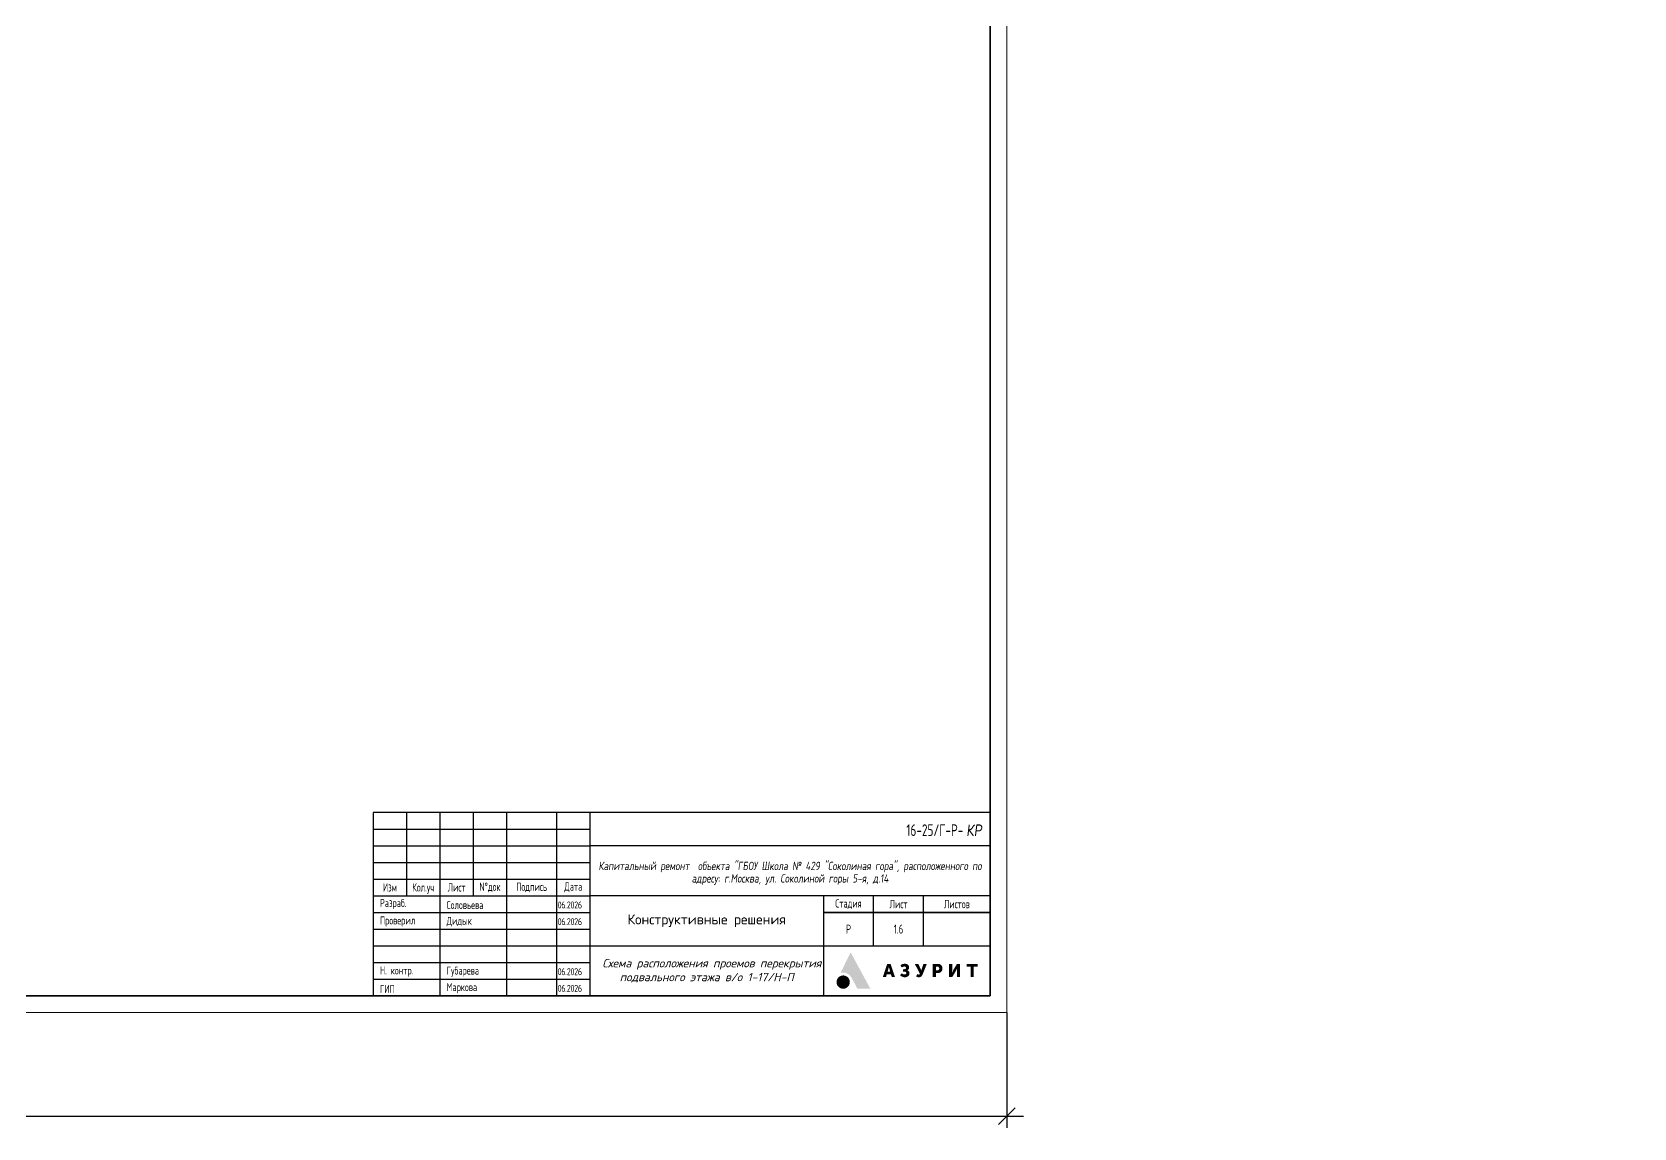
# Model space of a CAD drawing. Header units: millimetres. Extents: x 0 to 8967983, y -224399 to 13801.
# Drawn here: x 92090 to 140125, y -224399 to -191542 of the extents above; entities that cross this region are included whole.
import ezdxf
from ezdxf.enums import TextEntityAlignment as Align

# ---------------------------------------------------------------- set-up
doc = ezdxf.new("R2010")
doc.units = ezdxf.units.MM
doc.header["$LTSCALE"] = 10
doc.layers.add('013', color=7, linetype='Continuous', lineweight=13)
doc.layers.add('_TEXT', color=7, linetype='Continuous', lineweight=30)
doc.layers.add('_STAMP', color=7, linetype='Continuous')
doc.layers.get('0').off()
doc.layers.get('0').freeze()
doc.styles.add('10', font='isocpeui.ttf', dxfattribs={"height": 25})
doc.styles.add('GOST', font='isocpeur.TTF')
doc.styles.add('ISOCPEUR', font='isocpeur.TTF', dxfattribs={"width": 0.7})
doc.styles.add('БДА100', font='romand.shx', dxfattribs={"width": 0.7})
doc.dimstyles.new('БДА1', dxfattribs={"dimtxt": 2, "dimasz": 1, "dimexe": 0.7, "dimexo": 0, "dimgap": 0.8, "dimtad": 1, "dimdec": 0, "dimrnd": 1, "dimzin": 0, "dimdsep": 46, "dimtxsty": 'БДА100', "dimblk": 'OBLIQUE', "dimcen": 2, "dimdle": 1, "dimadec": 0, "dimazin": 0, "dimtfac": 1, "dimtdec": 0, "dimtmove": 1, "dimatfit": 3, "dimldrblk": 'NONE', "dimfxl": 0.7, "dimtolj": 1, "dimtzin": 0, "dimlwd": -1, "dimlwe": -1, "dimarcsym": 0})

# ---------------------------------------------------------------- blocks, each defined once
blk = doc.blocks.new('_Oblique')
at = {"color": 0, "linetype": 'ByBlock', "lineweight": -2}
blk.add_line((-0.5, -0.5), (0.5, 0.5), dxfattribs=at)
blk = doc.blocks.new('*D537')
at = {"layer": 'Defpoints', "color": 0, "transparency": 16777216}
for p, q in [((0, 0), (0, -34.62)), ((841, 0), (841, -34.62)), ((-5, -31.12), (846, -31.12))]:
    blk.add_line(p, q, dxfattribs=at)
for p in [(0, 0), (841, 0), (841, -31.12)]:
    blk.add_point(p, dxfattribs=at)
at = {"layer": 'Defpoints', "color": 0, "transparency": 16777216, "xscale": 5, "yscale": 5, "zscale": 5, "rotation": 180}
blk.add_blockref('_Oblique', (0, -31.12), dxfattribs=at)
at = {"layer": 'Defpoints', "color": 0, "transparency": 16777216, "xscale": 5, "yscale": 5, "zscale": 5}
blk.add_blockref('_Oblique', (841, -31.12), dxfattribs=at)
at = {"layer": 'Defpoints', "color": 0, "lineweight": 0, "transparency": 16777216, "insert": (105, -22.12), "char_height": 10, "attachment_point": 5, "style": 'БДА100'}
blk.add_mtext('\\A1;841', dxfattribs=at)
blk = doc.blocks.new('_None')
blk = doc.blocks.new('Логотип Азурит')
at = {"layer": '_STAMP', "linetype": 'Continuous', "true_color": 0x2a3756}
h = blk.add_hatch(color=159, dxfattribs=at)
h.dxf.hatch_style = 1
h.paths.add_polyline_path([(-39.4, 8.5), (-40.02, 9.65), (-40.61, 10.74), (-41.14, 11.7), (-41.62, 12.59), (-41.79, 12.89), (-41.86, 13.01), (-41.91, 12.94), (-41.99, 12.78), (-42.39, 11.96), (-42.77, 11.18), (-43.09, 10.5), (-43.47, 9.72), (-44.18, 8.26), (-44.5, 7.6), (-44.73, 7.14), (-44.85, 6.9), (-44.7, 6.93), (-44.51, 6.95), (-44.27, 6.97), (-44.09, 6.97), (-43.91, 6.96), (-43.74, 6.94), (-43.56, 6.91), (-43.39, 6.87), (-43.22, 6.81), (-43.05, 6.75), (-42.89, 6.68), (-42.73, 6.59), (-42.58, 6.5), (-42.43, 6.4), (-42.29, 6.29), (-42.15, 6.17), (-42.03, 6.04), (-41.91, 5.91), (-41.79, 5.77), (-41.72, 5.65), (-41.63, 5.5), (-41.3, 4.9), (-41.02, 4.39), (-40.57, 3.56), (-40.05, 2.59), (-39.78, 2.11), (-37.86, 2.11), (-36.5, 2.11), (-35.94, 2.12), (-36.48, 3.13), (-36.82, 3.75), (-37.16, 4.37), (-37.67, 5.33), (-38.2, 6.3), (-38.54, 6.93), (-38.87, 7.53)])
at = {"layer": '_STAMP', "linetype": 'Continuous', "true_color": 0x1447b7}
h = blk.add_hatch(color=162, dxfattribs=at)
h.dxf.hatch_style = 1
h.paths.add_polyline_path([(-42.09, 4.22), (-42.11, 4.4), (-42.15, 4.58), (-42.2, 4.76), (-42.27, 4.93), (-42.35, 5.1), (-42.45, 5.26), (-42.57, 5.41), (-42.7, 5.55), (-42.8, 5.64), (-42.91, 5.72), (-43.14, 5.86), (-43.38, 5.97), (-43.63, 6.05), (-43.89, 6.09), (-44.15, 6.1), (-44.42, 6.07), (-44.55, 6.04), (-44.68, 6.01), (-44.87, 5.94), (-45.05, 5.85), (-45.22, 5.74), (-45.37, 5.62), (-45.51, 5.49), (-45.63, 5.35), (-45.75, 5.19), (-45.84, 5.03), (-45.92, 4.85), (-45.98, 4.67), (-46.03, 4.49), (-46.06, 4.29), (-46.07, 4.1), (-46.05, 3.9), (-46.02, 3.7), (-45.97, 3.51), (-45.92, 3.37), (-45.87, 3.24), (-45.8, 3.11), (-45.72, 2.99), (-45.64, 2.88), (-45.54, 2.77), (-45.44, 2.67), (-45.33, 2.57), (-45.22, 2.49), (-45.1, 2.41), (-44.98, 2.34), (-44.85, 2.28), (-44.72, 2.22), (-44.58, 2.18), (-44.44, 2.15), (-44.3, 2.13), (-44.05, 2.12), (-43.8, 2.14), (-43.57, 2.19), (-43.34, 2.26), (-43.12, 2.37), (-42.92, 2.5), (-42.73, 2.65), (-42.56, 2.83), (-42.44, 2.99), (-42.34, 3.15), (-42.26, 3.32), (-42.19, 3.49), (-42.14, 3.67), (-42.11, 3.85), (-42.09, 4.03)])
at = {"layer": '_STAMP', "linetype": 'Continuous', "true_color": 0x2a3756}
h = blk.add_hatch(color=159, dxfattribs=at)
h.dxf.hatch_style = 1
h.paths.add_polyline_path([(-29.3, 7.88), (-29.63, 8.84), (-29.86, 9.53), (-30.37, 9.54), (-30.87, 9.54), (-30.93, 9.38), (-31.26, 8.4), (-31.64, 7.27), (-31.97, 6.31), (-32.19, 5.64), (-32.05, 5.63), (-31.71, 5.62), (-31.23, 5.62), (-31.11, 6.03), (-30.99, 6.44), (-30.37, 6.44), (-29.75, 6.44), (-29.63, 6.03), (-29.52, 5.62), (-29.03, 5.62), (-28.54, 5.62), (-28.6, 5.8), (-28.93, 6.79)])
h.paths.add_polyline_path([(-30.77, 7.21), (-30.74, 7.31), (-30.56, 7.93), (-30.43, 8.43), (-30.39, 8.59), (-30.37, 8.65), (-30.35, 8.64), (-30.31, 8.45), (-30.22, 8.08), (-30.11, 7.66), (-30.01, 7.33), (-29.97, 7.21), (-30.37, 7.21)], flags=16)
h = blk.add_hatch(color=159, dxfattribs=at)
h.dxf.hatch_style = 1
h.paths.add_polyline_path([(-24.39, 7.35), (-24.47, 7.43), (-24.56, 7.5), (-24.66, 7.56), (-24.81, 7.65), (-24.74, 7.69), (-24.65, 7.75), (-24.55, 7.86), (-24.45, 7.97), (-24.38, 8.09), (-24.35, 8.18), (-24.32, 8.25), (-24.31, 8.34), (-24.3, 8.45), (-24.3, 8.65), (-24.31, 8.73), (-24.34, 8.82), (-24.41, 8.99), (-24.51, 9.14), (-24.63, 9.28), (-24.78, 9.39), (-24.95, 9.48), (-25.13, 9.55), (-25.34, 9.59), (-25.56, 9.6), (-25.74, 9.6), (-25.91, 9.58), (-26.08, 9.55), (-26.23, 9.51), (-26.39, 9.46), (-26.53, 9.39), (-26.67, 9.32), (-26.8, 9.23), (-26.9, 9.15), (-26.81, 8.98), (-26.64, 8.66), (-26.54, 8.5), (-26.51, 8.5), (-26.46, 8.54), (-26.35, 8.61), (-26.21, 8.67), (-26.07, 8.73), (-25.93, 8.77), (-25.82, 8.79), (-25.72, 8.79), (-25.62, 8.79), (-25.53, 8.76), (-25.46, 8.73), (-25.39, 8.68), (-25.34, 8.62), (-25.3, 8.55), (-25.26, 8.45), (-25.26, 8.36), (-25.27, 8.27), (-25.32, 8.18), (-25.36, 8.13), (-25.39, 8.08), (-25.44, 8.05), (-25.49, 8.02), (-25.63, 7.99), (-25.84, 7.98), (-26.1, 7.97), (-26.1, 7.6), (-26.1, 7.24), (-25.78, 7.23), (-25.54, 7.21), (-25.45, 7.2), (-25.38, 7.18), (-25.33, 7.15), (-25.28, 7.12), (-25.25, 7.08), (-25.21, 7.02), (-25.19, 6.96), (-25.17, 6.9), (-25.17, 6.76), (-25.18, 6.7), (-25.2, 6.64), (-25.23, 6.58), (-25.26, 6.53), (-25.31, 6.49), (-25.37, 6.45), (-25.44, 6.43), (-25.52, 6.41), (-25.69, 6.39), (-25.78, 6.39), (-25.87, 6.41), (-26, 6.45), (-26.16, 6.51), (-26.3, 6.6), (-26.43, 6.69), (-26.53, 6.76), (-26.77, 6.45), (-26.93, 6.26), (-26.97, 6.2), (-26.98, 6.15), (-26.97, 6.11), (-26.94, 6.07), (-26.82, 5.97), (-26.62, 5.84), (-26.41, 5.73), (-26.19, 5.65), (-25.97, 5.59), (-25.78, 5.57), (-25.53, 5.57), (-25.3, 5.58), (-25.12, 5.61), (-24.99, 5.65), (-24.87, 5.71), (-24.75, 5.78), (-24.64, 5.85), (-24.54, 5.94), (-24.45, 6.03), (-24.37, 6.13), (-24.31, 6.23), (-24.25, 6.37), (-24.21, 6.51), (-24.2, 6.66), (-24.2, 6.82), (-24.21, 6.94), (-24.24, 7.06), (-24.28, 7.16), (-24.33, 7.26)])
h = blk.add_hatch(color=159, dxfattribs=at)
h.dxf.hatch_style = 1
h.paths.add_polyline_path([(-19.61, 8.04), (-19.36, 8.68), (-19.14, 9.22), (-19.03, 9.53), (-19.17, 9.54), (-19.52, 9.54), (-20.02, 9.54), (-20.05, 9.44), (-20.31, 8.65), (-20.59, 7.81), (-20.63, 7.68), (-20.66, 7.62), (-20.67, 7.61), (-20.7, 7.67), (-20.82, 7.97), (-21.01, 8.4), (-21.34, 9.1), (-21.54, 9.54), (-22.06, 9.54), (-22.58, 9.54), (-22.4, 9.17), (-21.88, 8.17), (-21.32, 7.06), (-21.11, 6.63), (-21.09, 6.56), (-21.1, 6.52), (-21.15, 6.45), (-21.21, 6.41), (-21.28, 6.38), (-21.37, 6.37), (-21.45, 6.37), (-21.55, 6.39), (-21.64, 6.43), (-21.74, 6.49), (-21.82, 6.53), (-21.86, 6.49), (-21.92, 6.39), (-22.11, 6.05), (-22.23, 5.85), (-22.18, 5.81), (-22.08, 5.75), (-21.95, 5.69), (-21.81, 5.63), (-21.69, 5.59), (-21.51, 5.57), (-21.31, 5.57), (-21.12, 5.59), (-20.97, 5.62), (-20.88, 5.66), (-20.79, 5.71), (-20.71, 5.77), (-20.63, 5.84), (-20.56, 5.93), (-20.48, 6.02), (-20.35, 6.23), (-20.28, 6.35), (-20.21, 6.51), (-19.92, 7.25)])
h = blk.add_hatch(color=159, dxfattribs=at)
h.dxf.hatch_style = 1
h.paths.add_polyline_path([(-14.46, 7.53), (-14.41, 7.64), (-14.37, 7.74), (-14.33, 7.96), (-14.31, 8.19), (-14.32, 8.41), (-14.37, 8.63), (-14.45, 8.83), (-14.5, 8.93), (-14.55, 9.02), (-14.62, 9.1), (-14.69, 9.18), (-14.81, 9.29), (-14.92, 9.37), (-15.06, 9.43), (-15.21, 9.49), (-15.33, 9.52), (-15.49, 9.53), (-16.3, 9.54), (-17.21, 9.54), (-17.21, 7.58), (-17.21, 5.62), (-16.73, 5.62), (-16.25, 5.62), (-16.25, 6.23), (-16.25, 6.83), (-15.87, 6.83), (-15.58, 6.84), (-15.35, 6.86), (-15.17, 6.91), (-14.99, 6.98), (-14.83, 7.08), (-14.69, 7.2), (-14.56, 7.36)])
h.paths.add_polyline_path([(-15.6, 7.68), (-15.67, 7.66), (-15.95, 7.66), (-16.25, 7.66), (-16.25, 8.2), (-16.25, 8.74), (-15.93, 8.73), (-15.64, 8.72), (-15.57, 8.7), (-15.51, 8.67), (-15.42, 8.6), (-15.35, 8.51), (-15.32, 8.45), (-15.3, 8.39), (-15.29, 8.19), (-15.29, 8.07), (-15.3, 8), (-15.32, 7.94), (-15.35, 7.88), (-15.39, 7.82), (-15.43, 7.78), (-15.53, 7.71)], flags=16)
h = blk.add_hatch(color=159, dxfattribs=at)
h.dxf.hatch_style = 1
h.paths.add_polyline_path([(-10.09, 7.82), (-9.98, 8.03), (-9.94, 8.12), (-9.95, 7.93), (-9.96, 7.49), (-9.97, 6.69), (-9.97, 5.62), (-9.5, 5.62), (-9.04, 5.62), (-9.04, 7.58), (-9.04, 9.54), (-9.51, 9.54), (-9.99, 9.54), (-10.36, 8.91), (-10.84, 8.1), (-11.03, 7.78), (-11.26, 7.34), (-11.37, 7.13), (-11.42, 7.05), (-11.41, 7.31), (-11.39, 7.78), (-11.39, 8.55), (-11.39, 9.54), (-11.86, 9.54), (-12.34, 9.54), (-12.34, 7.58), (-12.34, 5.62), (-11.86, 5.62), (-11.37, 5.62), (-11.18, 5.95), (-10.61, 6.89), (-10.31, 7.42)])
h = blk.add_hatch(color=159, dxfattribs=at)
h.dxf.hatch_style = 1
h.paths.add_polyline_path([(-3.74, 9.14), (-3.74, 9.54), (-5.42, 9.54), (-7.09, 9.54), (-7.09, 9.14), (-7.09, 8.74), (-6.5, 8.74), (-5.9, 8.74), (-5.9, 7.18), (-5.9, 5.62), (-5.43, 5.62), (-4.95, 5.62), (-4.95, 7.18), (-4.95, 8.74), (-4.35, 8.74), (-3.74, 8.74)])
blk = doc.blocks.new('_Azurit_Stamp')
at = {"layer": '_STAMP'}
for p, q in [((-175, 55), (-175, 30)), ((-165, 55), (-165, 0)), ((-155, 55), (-155, 30)), ((-145, 55), (-145, 0)), ((-130, 55), (-130, 0)), ((-120, 55), (-120, 0)), ((-185, 50), (-120, 50)), ((-185, 45), (-120, 45)), ((0, 45), (-120, 45)), ((-185, 40), (-120, 40)), ((-185, 35), (-120, 35)), ((-185, 30), (-120, 30)), ((0, 30), (-120, 30)), ((-50, 30), (-50, 0)), ((-35, 25), (-35, 30)), ((-20, 25), (-20, 30)), ((-185, 25), (-120, 25)), ((-50, 25), (-35, 25)), ((-35, 25), (-50, 25)), ((-35, 25), (-20, 25)), ((-35, 15), (-35, 25)), ((-20, 25), (-35, 25)), ((-20, 25), (0, 25)), ((-20, 15), (-20, 25)), ((0, 25), (-20, 25)), ((-185, 20), (-120, 20)), ((-185, 15), (-120, 15)), ((-120, 15), (0, 15)), ((-185, 10), (-120, 10)), ((-185, 5), (-120, 5))]:
    blk.add_line(p, q, dxfattribs=at)
blk.add_lwpolyline([(-185, 0), (0, 0), (0, 55), (-185, 55)], close=True, dxfattribs=at)
at = {"linetype": 'Continuous'}
blk.add_blockref('Логотип Азурит', (0, 0), dxfattribs=at)
at = {"color": 0, "lineweight": 9, "insert": (-42.5, 20), "char_height": 2.7, "width": 15, "attachment_point": 5, "style": 'ISOCPEUR'}
blk.add_mtext('Р', dxfattribs=at)
at = {"layer": '_TEXT', "color": 1, "style": 'ISOCPEUR', "oblique": 7, "width": 0.85}
blk.add_text('КР ', height=3.5, dxfattribs=at).set_placement((-7.2, 49.62), align=Align.MIDDLE_LEFT)
at = {"layer": '_TEXT', "color": 5, "line_spacing_factor": 0.9, "style": 'ISOCPEUR'}
for s, width, heights, insert, char_height, attachment_point in [('16-25/Г-Р-', 69.1586, [9.61], (-8.07, 49.66), 3.5, 6), ('{\\Q8;\\W0.8;\\C7;Капитальный ремонт  объекта "ГБОУ Школа № 429 "Соколиная гора", расположенного по адресу: г.Москва, ул. Соколиной горы 5-я, д.14}', 120, [14.01], (-60, 36.73), 2.5, 5), ('{\\W1;Конструктивные решения}', 69.1586, [14.57], (-85, 22.5), 3, 5)]:
    blk.add_mtext_dynamic_manual_height_columns(s, width=width, gutter_width=0, heights=heights, dxfattribs=dict(at, insert=insert, char_height=char_height, attachment_point=attachment_point))
at = {"layer": '_TEXT', "style": 'ISOCPEUR'}
for s, width, insert, char_height, attachment_point in [('Изм', 10, (-180, 32.5), 2.5, 5), ('{\\W0.7;Кол.уч}', 10, (-170, 32.17), 2.5, 5), ('Лист', 10, (-160, 32.5), 2.5, 5), ('N%%Dдок', 10, (-150, 32.5), 2.5, 5), ('Подпись', 10, (-137.5, 32.5), 2.5, 5), ('Дата', 10, (-125, 32.5), 2.5, 5), ('Разраб.', 20, (-183, 27.5), 2.4, 4), ('Стадия', 15, (-42.5, 27.5), 2.5, 5), ('Лист', 15, (-27.5, 27.5), 2.5, 5), ('Листов', 15, (-10, 27.5), 2.5, 5), ('Проверил', 20, (-183, 22.27), 2.4, 4), ('Н. контр.', 20, (-183, 7.27), 2.4, 4), ('ГИП', 20, (-183, 2.04), 2.4, 4)]:
    blk.add_mtext_dynamic_manual_height_columns(s, width=width, gutter_width=12.5, heights=[0], dxfattribs=dict(at, insert=insert, char_height=char_height, attachment_point=attachment_point))
at = {"layer": '_TEXT', "color": 1, "attachment_point": 4, "style": 'ISOCPEUR'}
for s, width, insert, char_height in [('Соловьева', 19.0361, (-163, 27.23), 2.4), ('{\\W0.82;\\T0.92;06.2026}', 7.4894, (-129.7, 27.23), 2.1), ('{\\W0.82;\\T0.92;06.2026}', 7.4894, (-129.7, 22.23), 2.1), ('{\\W0.82;\\T0.92;06.2026}', 7.4894, (-129.7, 7.23), 2.1), ('{\\W0.82;\\T0.92;06.2026}', 7.4894, (-129.7, 2.23), 2.1)]:
    blk.add_mtext_dynamic_manual_height_columns(s, width=width, gutter_width=12.5, heights=[0], dxfattribs=dict(at, insert=insert, char_height=char_height))
at = {"layer": '_TEXT', "color": 5, "char_height": 2.4, "attachment_point": 4, "style": 'ISOCPEUR'}
for s, insert in [('Дидык', (-163, 22.23)), ('Губарева', (-163, 7.23)), ('Маркова', (-163, 2.29))]:
    blk.add_mtext_dynamic_manual_height_columns(s, width=19.0361, gutter_width=12.5, heights=[0], dxfattribs=dict(at, insert=insert))
blk = doc.blocks.new('*U536')
at = {"color": 44, "lineweight": 20, "ltscale": 10}
for p, q in [((841, 0), (841, 594)), ((0, 0), (841, 0))]:
    blk.add_line(p, q, dxfattribs=at)
at = {"color": 137, "lineweight": 35, "ltscale": 10}
for p, q in [((836, 5), (836, 589)), ((8.04, 5), (836, 5))]:
    blk.add_line(p, q, dxfattribs=at)
at = {"color": 44, "lineweight": 13, "style": 'GOST', "oblique": 10, "width": 0.8}
for tag in ['ФОРМАТВЕРТ', 'ФОРМАТГОРИЗ']:
    blk.add_attdef(tag, (789.98, 1.6), '', height=2, dxfattribs=at)
at = {"layer": 'Defpoints', "color": 251, "lineweight": 0}
dim = blk.add_linear_dim(base=(841, -31.12), p1=(0, 0), p2=(841, 0), dimstyle='БДА1', override={"dimscale": 5}, dxfattribs=at)
dim.commit()
dim.dimension.update_dxf_attribs({"geometry": '*D537', "text_midpoint": (105, -31.12), "dimtype": 160})

msp = doc.modelspace()

# ---------------------------------------------------------------- block references
at = {"layer": '013', "xscale": 100, "yscale": 100, "zscale": 100}
msp.add_blockref('*U536', (37220.8, -220936.9), dxfattribs=at)
at = {"layer": '_STAMP', "xscale": 100, "yscale": 100, "zscale": 100}
msp.add_blockref('_Azurit_Stamp', (120820.8, -220436.9), dxfattribs=at)

# ---------------------------------------------------------------- texts
at = {"layer": '013', "color": 0, "lineweight": 9, "attachment_point": 5}
for s, insert, char_height, width, style in [('1.6', (118070.8, -218436.9), 270, 1500, 'ISOCPEUR'), ('\\pxi1.23419;Схема расположения проемов перекрытия подвального этажа в/о 1-17/Н-П', (112320.8, -219686.9), 250, 7000, '10')]:
    msp.add_mtext(s, dxfattribs=dict(at, insert=insert, char_height=char_height, width=width, style=style))

doc.saveas('drawing.dxf')
